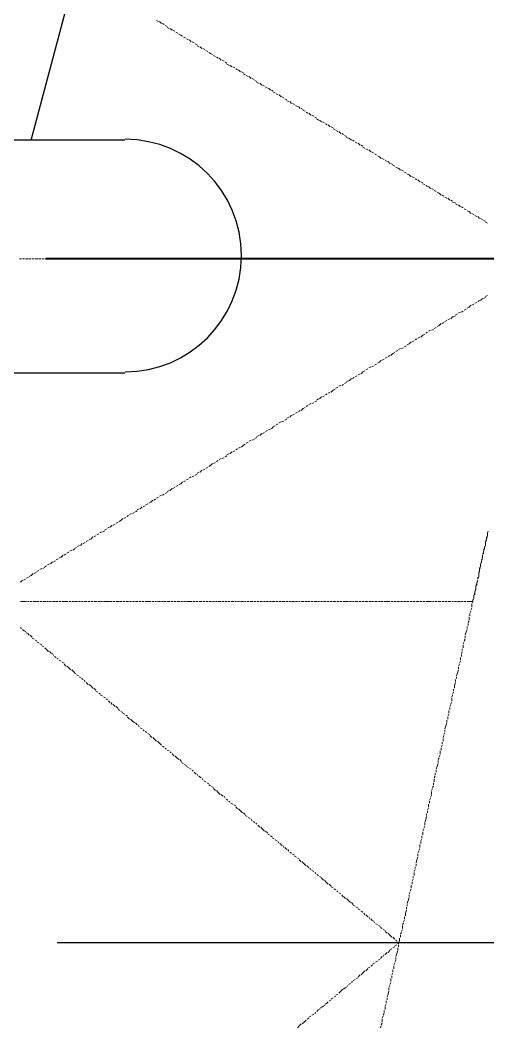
# Model space of a CAD drawing. Extents: x 8 to 21351, y 0 to 420.
# Drawn here: x 15633.27 to 15643.54, y 337.12 to 359.23 of the extents above; entities that cross this region are included whole.
import ezdxf

# ---------------------------------------------------------------- set-up
doc = ezdxf.new("R2010")
doc.units = 0

msp = doc.modelspace()

# ---------------------------------------------------------------- linework, layer by layer
at = {"color": 7, "lineweight": 25}
for p, q in [((15633.517, 356.595), (15634.406, 359.939)), ((15635.842, 356.603), (15635.581, 356.616)), ((15635.571, 356.595), (15630.088, 356.595)), ((15636.095, 356.564), (15635.842, 356.603)), ((15636.34, 356.501), (15636.095, 356.564)), ((15636.574, 356.416), (15636.34, 356.501)), ((15636.797, 356.308), (15636.574, 356.416)), ((15637.007, 356.18), (15636.797, 356.308)), ((15637.204, 356.034), (15637.007, 356.18)), ((15637.385, 355.869), (15637.204, 356.034)), ((15637.549, 355.688), (15637.385, 355.869)), ((15637.696, 355.491), (15637.549, 355.688)), ((15637.824, 355.281), (15637.696, 355.491)), ((15637.931, 355.058), (15637.824, 355.281)), ((15638.017, 354.824), (15637.931, 355.058)), ((15638.08, 354.579), (15638.017, 354.824)), ((15638.119, 354.326), (15638.08, 354.579)), ((15638.132, 354.065), (15638.119, 354.326)), ((15638.119, 353.805), (15638.132, 354.065)), ((15638.08, 353.551), (15638.119, 353.805)), ((15638.017, 353.307), (15638.08, 353.551)), ((15637.931, 353.073), (15638.017, 353.307)), ((15637.824, 352.85), (15637.931, 353.073)), ((15637.549, 352.443), (15637.696, 352.639)), ((15637.696, 352.639), (15637.824, 352.85)), ((15637.385, 352.262), (15637.549, 352.443)), ((15637.204, 352.097), (15637.385, 352.262)), ((15637.007, 351.95), (15637.204, 352.097)), ((15636.574, 351.715), (15636.797, 351.823)), ((15636.797, 351.823), (15637.007, 351.95)), ((15635.581, 351.515), (15635.842, 351.528)), ((15635.842, 351.528), (15636.095, 351.567)), ((15636.095, 351.567), (15636.34, 351.63)), ((15636.34, 351.63), (15636.574, 351.715)), ((15630.088, 351.494), (15635.571, 351.494)), ((15654.091, 338.984), (15634.089, 338.984))]:
    msp.add_line(p, q, dxfattribs=at)
at = {"color": 7, "lineweight": 5}
for p, q in [((15636.269, 359.219), (15636.311, 359.198)), ((15636.333, 359.198), (15636.375, 359.156)), ((15636.396, 359.156), (15636.438, 359.135)), ((15636.46, 359.114), (15636.502, 359.092)), ((15636.502, 359.071), (15636.544, 359.05)), ((15636.565, 359.05), (15636.608, 359.008)), ((15636.629, 359.008), (15636.671, 358.987)), ((15636.692, 358.966), (15636.735, 358.944)), ((15636.756, 358.923), (15636.798, 358.902)), ((15636.798, 358.902), (15636.841, 358.881)), ((15636.862, 358.86), (15636.904, 358.839)), ((15636.925, 358.817), (15636.968, 358.796)), ((15636.989, 358.796), (15637.031, 358.754)), ((15637.052, 358.754), (15637.095, 358.733)), ((15637.116, 358.711), (15637.158, 358.69)), ((15637.158, 358.669), (15637.2, 358.648)), ((15637.222, 358.648), (15637.264, 358.606)), ((15637.285, 358.606), (15637.327, 358.584)), ((15637.349, 358.563), (15637.391, 358.542)), ((15637.412, 358.521), (15637.454, 358.5)), ((15637.454, 358.5), (15637.497, 358.479)), ((15637.518, 358.457), (15637.56, 358.436)), ((15637.581, 358.415), (15637.624, 358.394)), ((15637.645, 358.394), (15637.687, 358.352)), ((15637.708, 358.352), (15637.751, 358.33)), ((15637.772, 358.309), (15637.814, 358.288)), ((15637.814, 358.267), (15637.857, 358.246)), ((15637.878, 358.246), (15637.92, 358.204)), ((15637.941, 358.204), (15637.984, 358.182)), ((15638.005, 358.161), (15638.047, 358.14)), ((15638.068, 358.14), (15638.111, 358.098)), ((15638.132, 358.098), (15638.174, 358.077)), ((15638.174, 358.055), (15638.216, 358.034)), ((15638.238, 358.013), (15638.28, 357.992)), ((15638.301, 357.992), (15638.343, 357.949)), ((15638.365, 357.949), (15638.407, 357.928)), ((15638.428, 357.907), (15638.47, 357.886)), ((15638.47, 357.865), (15638.513, 357.844)), ((15638.534, 357.844), (15638.576, 357.801)), ((15638.597, 357.801), (15638.64, 357.78)), ((15638.661, 357.759), (15638.703, 357.738)), ((15638.724, 357.738), (15638.767, 357.695)), ((15638.788, 357.695), (15638.83, 357.674)), ((15638.83, 357.653), (15638.873, 357.632)), ((15638.894, 357.611), (15638.936, 357.59)), ((15638.957, 357.59), (15639, 357.547)), ((15639.021, 357.547), (15639.063, 357.526)), ((15639.084, 357.505), (15639.127, 357.484)), ((15639.127, 357.463), (15639.169, 357.442)), ((15639.19, 357.442), (15639.232, 357.399)), ((15639.254, 357.399), (15639.296, 357.378)), ((15639.317, 357.357), (15639.359, 357.336)), ((15639.381, 357.336), (15639.423, 357.293)), ((15639.444, 357.293), (15639.486, 357.272)), ((15639.486, 357.251), (15639.529, 357.23)), ((15639.55, 357.209), (15639.592, 357.187)), ((15639.613, 357.187), (15639.656, 357.145)), ((15639.677, 357.145), (15639.719, 357.124)), ((15639.74, 357.103), (15639.783, 357.082)), ((15639.783, 357.06), (15639.825, 357.039)), ((15639.846, 357.039), (15639.889, 356.997)), ((15639.91, 356.997), (15639.952, 356.976)), ((15639.973, 356.955), (15640.016, 356.933)), ((15640.037, 356.933), (15640.079, 356.891)), ((15640.1, 356.891), (15640.143, 356.87)), ((15640.143, 356.849), (15640.185, 356.828)), ((15640.206, 356.807), (15640.248, 356.785)), ((15640.27, 356.785), (15640.312, 356.743)), ((15640.333, 356.743), (15640.375, 356.722)), ((15640.397, 356.701), (15640.439, 356.68)), ((15640.439, 356.658), (15640.502, 356.637)), ((15640.502, 356.637), (15640.545, 356.595)), ((15640.566, 356.595), (15640.608, 356.574)), ((15640.629, 356.553), (15640.672, 356.531)), ((15640.693, 356.531), (15640.735, 356.489)), ((15640.756, 356.489), (15640.799, 356.468)), ((15640.799, 356.447), (15640.841, 356.425)), ((15640.862, 356.404), (15640.905, 356.383)), ((15640.926, 356.383), (15640.968, 356.341)), ((15640.989, 356.341), (15641.032, 356.32)), ((15641.053, 356.298), (15641.095, 356.277)), ((15641.116, 356.256), (15641.159, 356.235)), ((15641.159, 356.235), (15641.201, 356.193)), ((15641.222, 356.193), (15641.264, 356.171)), ((15641.286, 356.15), (15641.328, 356.129)), ((15641.349, 356.129), (15641.391, 356.087)), ((15641.413, 356.087), (15641.455, 356.066)), ((15641.455, 356.045), (15641.497, 356.023)), ((15641.518, 356.002), (15641.561, 355.981)), ((15641.582, 355.981), (15641.624, 355.939)), ((15641.645, 355.939), (15641.688, 355.918)), ((15641.709, 355.896), (15641.751, 355.875)), ((15641.772, 355.854), (15641.815, 355.833)), ((15641.815, 355.833), (15641.857, 355.791)), ((15641.878, 355.791), (15641.921, 355.769)), ((15641.942, 355.748), (15641.984, 355.727)), ((15642.005, 355.727), (15642.048, 355.685)), ((15642.069, 355.685), (15642.111, 355.663)), ((15642.111, 355.642), (15642.153, 355.621)), ((15642.175, 355.6), (15642.217, 355.579)), ((15642.238, 355.579), (15642.28, 355.536)), ((15642.302, 355.536), (15642.344, 355.515)), ((15642.365, 355.494), (15642.407, 355.473)), ((15642.429, 355.452), (15642.471, 355.431)), ((15642.471, 355.431), (15642.513, 355.388)), ((15642.534, 355.388), (15642.577, 355.367)), ((15642.598, 355.346), (15642.64, 355.325)), ((15642.661, 355.325), (15642.704, 355.282)), ((15642.725, 355.282), (15642.767, 355.261)), ((15642.767, 355.24), (15642.831, 355.219)), ((15642.831, 355.198), (15642.873, 355.177)), ((15642.894, 355.177), (15642.937, 355.134)), ((15642.958, 355.134), (15643, 355.113)), ((15643.021, 355.092), (15643.064, 355.071)), ((15643.085, 355.05), (15643.127, 355.029)), ((15643.127, 355.029), (15643.169, 354.986)), ((15643.191, 354.986), (15643.233, 354.965)), ((15643.254, 354.944), (15643.296, 354.923)), ((15643.318, 354.923), (15643.36, 354.88)), ((15643.381, 354.88), (15643.423, 354.859)), ((15643.445, 354.838), (15643.487, 354.817)), ((15643.487, 354.796), (15643.529, 354.774)), ((15633.306, 353.991), (15633.263, 353.991)), ((15633.369, 353.991), (15633.327, 353.991)), ((15633.454, 353.991), (15633.39, 353.991)), ((15633.517, 353.991), (15633.475, 353.991)), ((15633.581, 353.991), (15633.539, 353.991)), ((15633.666, 353.991), (15633.602, 353.991)), ((15633.729, 353.991), (15633.687, 353.991)), ((15633.793, 353.991), (15633.75, 353.991)), ((15633.877, 353.991), (15633.814, 353.991)), ((15633.941, 353.991), (15633.898, 353.991)), ((15634.004, 353.991), (15633.962, 353.991)), ((15634.089, 353.991), (15634.025, 353.991)), ((15634.152, 353.991), (15634.11, 353.991)), ((15634.216, 353.991), (15634.174, 353.991)), ((15634.279, 353.991), (15634.237, 353.991)), ((15634.364, 353.991), (15634.301, 353.991)), ((15634.428, 353.991), (15634.385, 353.991)), ((15634.491, 353.991), (15634.449, 353.991)), ((15634.576, 353.991), (15634.512, 353.991)), ((15634.639, 353.991), (15634.597, 353.991)), ((15634.703, 353.991), (15634.66, 353.991)), ((15634.787, 353.991), (15634.724, 353.991)), ((15634.851, 353.991), (15634.809, 353.991)), ((15634.914, 353.991), (15634.872, 353.991)), ((15634.999, 353.991), (15634.936, 353.991)), ((15635.063, 353.991), (15635.02, 353.991)), ((15635.126, 353.991), (15635.084, 353.991)), ((15635.19, 353.991), (15635.147, 353.991)), ((15635.274, 353.991), (15635.211, 353.991)), ((15635.338, 353.991), (15635.295, 353.991)), ((15635.401, 353.991), (15635.359, 353.991)), ((15635.486, 353.991), (15635.422, 353.991)), ((15635.549, 353.991), (15635.507, 353.991)), ((15635.613, 353.991), (15635.571, 353.991)), ((15635.698, 353.991), (15635.634, 353.991)), ((15635.761, 353.991), (15635.719, 353.991)), ((15635.825, 353.991), (15635.782, 353.991)), ((15635.909, 353.991), (15635.846, 353.991)), ((15635.973, 353.991), (15635.909, 353.991)), ((15636.036, 353.991), (15635.994, 353.991)), ((15636.1, 353.991), (15636.057, 353.991)), ((15636.184, 353.991), (15636.121, 353.991)), ((15636.248, 353.991), (15636.206, 353.991)), ((15636.311, 353.991), (15636.269, 353.991)), ((15636.396, 353.991), (15636.333, 353.991)), ((15636.46, 353.991), (15636.417, 353.991)), ((15636.523, 353.991), (15636.481, 353.991)), ((15636.608, 353.991), (15636.544, 353.991)), ((15636.671, 353.991), (15636.629, 353.991)), ((15636.735, 353.991), (15636.692, 353.991)), ((15636.819, 353.991), (15636.756, 353.991)), ((15636.883, 353.991), (15636.819, 353.991)), ((15636.946, 353.991), (15636.904, 353.991)), ((15637.01, 353.991), (15636.968, 353.991)), ((15637.095, 353.991), (15637.031, 353.991)), ((15637.158, 353.991), (15637.116, 353.991)), ((15637.222, 353.991), (15637.179, 353.991)), ((15637.306, 353.991), (15637.243, 353.991)), ((15637.37, 353.991), (15637.327, 353.991)), ((15637.433, 353.991), (15637.391, 353.991)), ((15637.518, 353.991), (15637.454, 353.991)), ((15637.581, 353.991), (15637.539, 353.991)), ((15637.645, 353.991), (15637.603, 353.991)), ((15637.73, 353.991), (15637.666, 353.991)), ((15637.793, 353.991), (15637.73, 353.991)), ((15637.857, 353.991), (15637.814, 353.991)), ((15637.92, 353.991), (15637.878, 353.991)), ((15638.005, 353.991), (15637.941, 353.991)), ((15638.068, 353.991), (15638.026, 353.991)), ((15638.132, 353.991), (15638.089, 353.991)), ((15638.216, 353.991), (15638.153, 353.991)), ((15638.28, 353.991), (15638.238, 353.991)), ((15638.343, 353.991), (15638.301, 353.991)), ((15638.428, 353.991), (15638.365, 353.991)), ((15638.492, 353.991), (15638.449, 353.991)), ((15638.555, 353.991), (15638.513, 353.991)), ((15638.64, 353.991), (15638.576, 353.991)), ((15638.703, 353.991), (15638.64, 353.991)), ((15638.767, 353.991), (15638.724, 353.991)), ((15638.83, 353.991), (15638.788, 353.991)), ((15638.915, 353.991), (15638.851, 353.991)), ((15638.978, 353.991), (15638.936, 353.991)), ((15639.042, 353.991), (15639, 353.991)), ((15639.127, 353.991), (15639.063, 353.991)), ((15639.19, 353.991), (15639.148, 353.991)), ((15639.254, 353.991), (15639.211, 353.991)), ((15639.338, 353.991), (15639.275, 353.991)), ((15639.402, 353.991), (15639.359, 353.991)), ((15639.465, 353.991), (15639.423, 353.991)), ((15639.55, 353.991), (15639.486, 353.991)), ((15639.613, 353.991), (15639.55, 353.991)), ((15639.677, 353.991), (15639.635, 353.991)), ((15639.74, 353.991), (15639.698, 353.991)), ((15639.825, 353.991), (15639.762, 353.991)), ((15639.889, 353.991), (15639.846, 353.991)), ((15639.952, 353.991), (15639.91, 353.991)), ((15640.037, 353.991), (15639.973, 353.991)), ((15640.1, 353.991), (15640.058, 353.991)), ((15640.164, 353.991), (15640.121, 353.991)), ((15640.248, 353.991), (15640.185, 353.991)), ((15640.312, 353.991), (15640.27, 353.991)), ((15640.375, 353.991), (15640.333, 353.991)), ((15640.46, 353.991), (15640.397, 353.991)), ((15640.524, 353.991), (15640.46, 353.991)), ((15640.587, 353.991), (15640.545, 353.991)), ((15640.651, 353.991), (15640.608, 353.991)), ((15640.735, 353.991), (15640.672, 353.991)), ((15640.799, 353.991), (15640.756, 353.991)), ((15640.862, 353.991), (15640.82, 353.991)), ((15640.947, 353.991), (15640.883, 353.991)), ((15641.01, 353.991), (15640.968, 353.991)), ((15641.074, 353.991), (15641.032, 353.991)), ((15641.159, 353.991), (15641.095, 353.991)), ((15641.222, 353.991), (15641.18, 353.991)), ((15641.286, 353.991), (15641.243, 353.991)), ((15641.349, 353.991), (15641.307, 353.991)), ((15641.434, 353.991), (15641.37, 353.991)), ((15641.497, 353.991), (15641.455, 353.991)), ((15641.561, 353.991), (15641.518, 353.991)), ((15641.645, 353.991), (15641.582, 353.991)), ((15641.709, 353.991), (15641.667, 353.991)), ((15641.772, 353.991), (15641.73, 353.991)), ((15641.857, 353.991), (15641.794, 353.991)), ((15641.921, 353.991), (15641.878, 353.991)), ((15641.984, 353.991), (15641.942, 353.991)), ((15642.069, 353.991), (15642.005, 353.991)), ((15642.132, 353.991), (15642.09, 353.991)), ((15642.196, 353.991), (15642.153, 353.991)), ((15642.259, 353.991), (15642.217, 353.991)), ((15642.344, 353.991), (15642.28, 353.991)), ((15642.407, 353.991), (15642.365, 353.991)), ((15642.471, 353.991), (15642.429, 353.991)), ((15642.556, 353.991), (15642.492, 353.991)), ((15642.619, 353.991), (15642.577, 353.991)), ((15642.683, 353.991), (15642.64, 353.991)), ((15642.767, 353.991), (15642.704, 353.991)), ((15642.831, 353.991), (15642.788, 353.991)), ((15642.894, 353.991), (15642.852, 353.991)), ((15642.979, 353.991), (15642.915, 353.991)), ((15643.042, 353.991), (15643, 353.991)), ((15643.106, 353.991), (15643.064, 353.991)), ((15643.169, 353.991), (15643.127, 353.991)), ((15643.254, 353.991), (15643.191, 353.991)), ((15643.318, 353.991), (15643.275, 353.991)), ((15643.381, 353.991), (15643.339, 353.991)), ((15643.466, 353.991), (15643.402, 353.991)), ((15643.529, 353.991), (15643.487, 353.991)), ((15643.318, 353.06), (15643.36, 353.081)), ((15643.381, 353.081), (15643.423, 353.123)), ((15643.445, 353.123), (15643.487, 353.145)), ((15643.487, 353.166), (15643.529, 353.187)), ((15643.021, 352.87), (15643.064, 352.891)), ((15643.085, 352.912), (15643.127, 352.933)), ((15643.127, 352.933), (15643.169, 352.975)), ((15643.191, 352.975), (15643.233, 352.997)), ((15643.254, 353.018), (15643.296, 353.039)), ((15642.598, 352.615), (15642.64, 352.637)), ((15642.661, 352.658), (15642.704, 352.679)), ((15642.725, 352.679), (15642.767, 352.721)), ((15642.767, 352.721), (15642.831, 352.742)), ((15642.831, 352.764), (15642.873, 352.785)), ((15642.894, 352.806), (15642.937, 352.827)), ((15642.958, 352.827), (15643, 352.848)), ((15642.238, 352.404), (15642.28, 352.425)), ((15642.302, 352.425), (15642.344, 352.446)), ((15642.365, 352.467), (15642.407, 352.488)), ((15642.429, 352.51), (15642.471, 352.531)), ((15642.471, 352.531), (15642.513, 352.573)), ((15642.534, 352.573), (15642.577, 352.594)), ((15641.878, 352.171), (15641.921, 352.192)), ((15641.942, 352.213), (15641.984, 352.235)), ((15642.005, 352.256), (15642.048, 352.277)), ((15642.069, 352.277), (15642.111, 352.319)), ((15642.111, 352.319), (15642.153, 352.34)), ((15642.175, 352.361), (15642.217, 352.383)), ((15641.518, 351.959), (15641.561, 351.98)), ((15641.582, 352.002), (15641.624, 352.023)), ((15641.645, 352.023), (15641.688, 352.044)), ((15641.709, 352.065), (15641.751, 352.086)), ((15641.772, 352.108), (15641.815, 352.129)), ((15641.815, 352.129), (15641.857, 352.171)), ((15641.159, 351.726), (15641.201, 351.769)), ((15641.222, 351.769), (15641.264, 351.79)), ((15641.286, 351.811), (15641.328, 351.832)), ((15641.349, 351.853), (15641.391, 351.875)), ((15641.413, 351.875), (15641.455, 351.917)), ((15641.455, 351.917), (15641.497, 351.938)), ((15640.799, 351.515), (15640.841, 351.536)), ((15640.862, 351.557), (15640.905, 351.578)), ((15640.926, 351.599), (15640.968, 351.621)), ((15640.989, 351.621), (15641.032, 351.642)), ((15641.053, 351.663), (15641.095, 351.684)), ((15641.116, 351.705), (15641.159, 351.726)), ((15640.439, 351.303), (15640.502, 351.324)), ((15640.502, 351.324), (15640.545, 351.367)), ((15640.566, 351.367), (15640.608, 351.388)), ((15640.629, 351.409), (15640.672, 351.43)), ((15640.693, 351.451), (15640.735, 351.473)), ((15640.756, 351.473), (15640.799, 351.515)), ((15640.1, 351.07), (15640.143, 351.113)), ((15640.143, 351.113), (15640.185, 351.134)), ((15640.206, 351.155), (15640.248, 351.176)), ((15640.27, 351.197), (15640.312, 351.218)), ((15640.333, 351.218), (15640.375, 351.24)), ((15640.397, 351.261), (15640.439, 351.282)), ((15639.74, 350.859), (15639.783, 350.88)), ((15639.783, 350.901), (15639.825, 350.922)), ((15639.846, 350.922), (15639.889, 350.964)), ((15639.91, 350.964), (15639.952, 350.986)), ((15639.973, 351.007), (15640.016, 351.028)), ((15640.037, 351.049), (15640.079, 351.07)), ((15639.381, 350.647), (15639.423, 350.668)), ((15639.444, 350.668), (15639.486, 350.711)), ((15639.486, 350.711), (15639.529, 350.732)), ((15639.55, 350.753), (15639.592, 350.774)), ((15639.613, 350.795), (15639.656, 350.816)), ((15639.677, 350.816), (15639.719, 350.837)), ((15639.021, 350.414), (15639.063, 350.435)), ((15639.084, 350.456), (15639.127, 350.478)), ((15639.127, 350.499), (15639.169, 350.52)), ((15639.19, 350.52), (15639.232, 350.562)), ((15639.254, 350.562), (15639.296, 350.584)), ((15639.317, 350.605), (15639.359, 350.626)), ((15638.661, 350.202), (15638.703, 350.224)), ((15638.724, 350.245), (15638.767, 350.266)), ((15638.788, 350.266), (15638.83, 350.308)), ((15638.83, 350.308), (15638.873, 350.329)), ((15638.894, 350.351), (15638.936, 350.372)), ((15638.957, 350.393), (15639, 350.414)), ((15638.301, 349.991), (15638.343, 350.012)), ((15638.365, 350.012), (15638.407, 350.033)), ((15638.428, 350.054), (15638.47, 350.075)), ((15638.47, 350.097), (15638.513, 350.118)), ((15638.534, 350.118), (15638.576, 350.16)), ((15638.597, 350.16), (15638.64, 350.181)), ((15637.878, 349.716), (15637.92, 349.758)), ((15637.941, 349.758), (15637.984, 349.779)), ((15638.005, 349.8), (15638.047, 349.822)), ((15638.068, 349.843), (15638.111, 349.864)), ((15638.132, 349.864), (15638.174, 349.906)), ((15638.174, 349.906), (15638.216, 349.927)), ((15638.238, 349.949), (15638.28, 349.97)), ((15637.581, 349.546), (15637.624, 349.567)), ((15637.645, 349.589), (15637.687, 349.61)), ((15637.708, 349.61), (15637.751, 349.631)), ((15637.772, 349.652), (15637.814, 349.673)), ((15637.814, 349.694), (15637.857, 349.716)), ((15637.222, 349.313), (15637.264, 349.356)), ((15637.285, 349.356), (15637.327, 349.377)), ((15637.349, 349.398), (15637.391, 349.419)), ((15637.412, 349.44), (15637.454, 349.462)), ((15637.454, 349.462), (15637.497, 349.504)), ((15637.518, 349.504), (15637.56, 349.525)), ((15636.798, 349.06), (15636.841, 349.102)), ((15636.862, 349.102), (15636.904, 349.123)), ((15636.925, 349.144), (15636.968, 349.165)), ((15636.989, 349.187), (15637.031, 349.208)), ((15637.052, 349.208), (15637.095, 349.229)), ((15637.116, 349.25), (15637.158, 349.271)), ((15637.158, 349.292), (15637.2, 349.313)), ((15636.502, 348.89), (15636.544, 348.911)), ((15636.565, 348.911), (15636.608, 348.954)), ((15636.629, 348.954), (15636.671, 348.975)), ((15636.692, 348.996), (15636.735, 349.017)), ((15636.756, 349.038), (15636.798, 349.06)), ((15636.1, 348.636), (15636.142, 348.657)), ((15636.142, 348.657), (15636.184, 348.7)), ((15636.206, 348.7), (15636.248, 348.721)), ((15636.269, 348.742), (15636.311, 348.763)), ((15636.333, 348.784), (15636.375, 348.805)), ((15636.396, 348.805), (15636.438, 348.827)), ((15636.46, 348.848), (15636.502, 348.869)), ((15635.803, 348.446), (15635.846, 348.467)), ((15635.846, 348.488), (15635.888, 348.509)), ((15635.909, 348.509), (15635.952, 348.551)), ((15635.973, 348.551), (15636.015, 348.573)), ((15636.036, 348.594), (15636.079, 348.615)), ((15635.38, 348.192), (15635.422, 348.213)), ((15635.444, 348.234), (15635.486, 348.255)), ((15635.486, 348.255), (15635.528, 348.298)), ((15635.549, 348.298), (15635.592, 348.319)), ((15635.613, 348.34), (15635.655, 348.361)), ((15635.676, 348.382), (15635.719, 348.403)), ((15635.74, 348.403), (15635.782, 348.425)), ((15635.02, 347.98), (15635.063, 348.001)), ((15635.084, 348.001), (15635.126, 348.022)), ((15635.126, 348.043), (15635.168, 348.065)), ((15635.19, 348.086), (15635.232, 348.107)), ((15635.253, 348.107), (15635.295, 348.149)), ((15635.317, 348.149), (15635.359, 348.17)), ((15643.529, 347.98), (15643.55, 348.022)), ((15634.66, 347.747), (15634.703, 347.768)), ((15634.724, 347.789), (15634.766, 347.811)), ((15634.787, 347.832), (15634.83, 347.853)), ((15634.83, 347.853), (15634.872, 347.895)), ((15634.893, 347.895), (15634.936, 347.916)), ((15634.957, 347.938), (15634.999, 347.959)), ((15643.508, 347.853), (15643.487, 347.789)), ((15643.487, 347.768), (15643.508, 347.832)), ((15643.487, 347.705), (15643.487, 347.768)), ((15643.487, 347.768), (15643.487, 347.726)), ((15643.529, 347.916), (15643.508, 347.853)), ((15643.508, 347.853), (15643.508, 347.895)), ((15643.529, 347.98), (15643.529, 347.938)), ((15643.529, 347.916), (15643.529, 347.959)), ((15634.301, 347.536), (15634.343, 347.557)), ((15634.364, 347.578), (15634.406, 347.599)), ((15634.428, 347.599), (15634.47, 347.62)), ((15634.47, 347.641), (15634.512, 347.663)), ((15634.533, 347.684), (15634.576, 347.705)), ((15634.597, 347.705), (15634.639, 347.747)), ((15643.423, 347.514), (15643.445, 347.557)), ((15643.466, 347.641), (15643.445, 347.599)), ((15643.445, 347.578), (15643.466, 347.62)), ((15643.445, 347.578), (15643.445, 347.514)), ((15643.487, 347.705), (15643.466, 347.663)), ((15643.466, 347.641), (15643.466, 347.684)), ((15633.941, 347.303), (15633.983, 347.345)), ((15634.004, 347.345), (15634.047, 347.366)), ((15634.068, 347.387), (15634.11, 347.408)), ((15634.131, 347.43), (15634.174, 347.451)), ((15634.174, 347.451), (15634.216, 347.493)), ((15634.237, 347.493), (15634.279, 347.514)), ((15643.381, 347.303), (15643.402, 347.345)), ((15643.423, 347.43), (15643.402, 347.387)), ((15643.402, 347.366), (15643.423, 347.408)), ((15643.402, 347.366), (15643.402, 347.324)), ((15643.423, 347.43), (15643.423, 347.493)), ((15643.423, 347.493), (15643.423, 347.451)), ((15633.581, 347.091), (15633.623, 347.112)), ((15633.644, 347.133), (15633.687, 347.154)), ((15633.708, 347.176), (15633.75, 347.197)), ((15633.771, 347.197), (15633.814, 347.218)), ((15633.814, 347.239), (15633.856, 347.26)), ((15633.877, 347.281), (15633.92, 347.303)), ((15643.36, 347.154), (15643.339, 347.112)), ((15643.339, 347.091), (15643.36, 347.133)), ((15643.36, 347.154), (15643.36, 347.218)), ((15643.381, 347.218), (15643.36, 347.176)), ((15643.381, 347.303), (15643.381, 347.239)), ((15643.381, 347.239), (15643.381, 347.281)), ((15633.285, 346.901), (15633.327, 346.943)), ((15633.348, 346.943), (15633.39, 346.964)), ((15633.412, 346.985), (15633.454, 347.006)), ((15633.475, 347.027), (15633.517, 347.049)), ((15633.517, 347.049), (15633.56, 347.091)), ((15643.296, 346.879), (15643.318, 346.943)), ((15643.318, 346.943), (15643.296, 346.901)), ((15643.339, 347.027), (15643.318, 346.964)), ((15643.318, 346.964), (15643.318, 347.006)), ((15643.339, 347.091), (15643.339, 347.049)), ((15643.339, 347.027), (15643.339, 347.07)), ((15643.233, 346.604), (15643.254, 346.668)), ((15643.275, 346.752), (15643.254, 346.689)), ((15643.254, 346.689), (15643.275, 346.731)), ((15643.254, 346.689), (15643.254, 346.625)), ((15643.275, 346.816), (15643.296, 346.858)), ((15643.275, 346.816), (15643.275, 346.774)), ((15643.275, 346.752), (15643.275, 346.795)), ((15643.296, 346.879), (15643.296, 346.837)), ((15633.285, 346.477), (15633.348, 346.477)), ((15633.348, 346.477), (15633.412, 346.477)), ((15633.433, 346.477), (15633.475, 346.477)), ((15633.496, 346.477), (15633.539, 346.477)), ((15633.56, 346.477), (15633.623, 346.477)), ((15633.644, 346.477), (15633.687, 346.477)), ((15633.708, 346.477), (15633.75, 346.477)), ((15633.771, 346.477), (15633.835, 346.477)), ((15633.856, 346.477), (15633.898, 346.477)), ((15633.92, 346.477), (15633.962, 346.477)), ((15633.983, 346.477), (15634.047, 346.477)), ((15634.068, 346.477), (15634.11, 346.477)), ((15634.131, 346.477), (15634.174, 346.477)), ((15634.195, 346.477), (15634.258, 346.477)), ((15634.258, 346.477), (15634.322, 346.477)), ((15634.343, 346.477), (15634.385, 346.477)), ((15634.406, 346.477), (15634.449, 346.477)), ((15634.47, 346.477), (15634.533, 346.477)), ((15634.555, 346.477), (15634.597, 346.477)), ((15634.618, 346.477), (15634.66, 346.477)), ((15634.682, 346.477), (15634.745, 346.477)), ((15634.766, 346.477), (15634.809, 346.477)), ((15634.83, 346.477), (15634.872, 346.477)), ((15634.893, 346.477), (15634.957, 346.477)), ((15634.978, 346.477), (15635.02, 346.477)), ((15635.041, 346.477), (15635.084, 346.477)), ((15635.105, 346.477), (15635.168, 346.477)), ((15635.168, 346.477), (15635.232, 346.477)), ((15635.253, 346.477), (15635.295, 346.477)), ((15635.317, 346.477), (15635.359, 346.477)), ((15635.38, 346.477), (15635.444, 346.477)), ((15635.465, 346.477), (15635.507, 346.477)), ((15635.528, 346.477), (15635.571, 346.477)), ((15635.592, 346.477), (15635.655, 346.477)), ((15635.676, 346.477), (15635.719, 346.477)), ((15635.74, 346.477), (15635.782, 346.477)), ((15635.803, 346.477), (15635.867, 346.477)), ((15635.888, 346.477), (15635.93, 346.477)), ((15635.952, 346.477), (15635.994, 346.477)), ((15636.015, 346.477), (15636.079, 346.477)), ((15636.079, 346.477), (15636.142, 346.477)), ((15636.163, 346.477), (15636.206, 346.477)), ((15636.227, 346.477), (15636.269, 346.477)), ((15636.29, 346.477), (15636.354, 346.477)), ((15636.375, 346.477), (15636.417, 346.477)), ((15636.438, 346.477), (15636.481, 346.477)), ((15636.502, 346.477), (15636.565, 346.477)), ((15636.587, 346.477), (15636.629, 346.477)), ((15636.65, 346.477), (15636.692, 346.477)), ((15636.714, 346.477), (15636.777, 346.477)), ((15636.798, 346.477), (15636.841, 346.477)), ((15636.862, 346.477), (15636.904, 346.477)), ((15636.925, 346.477), (15636.989, 346.477)), ((15636.989, 346.477), (15637.052, 346.477)), ((15637.073, 346.477), (15637.116, 346.477)), ((15637.137, 346.477), (15637.179, 346.477)), ((15637.2, 346.477), (15637.264, 346.477)), ((15637.285, 346.477), (15637.327, 346.477)), ((15637.349, 346.477), (15637.391, 346.477)), ((15637.412, 346.477), (15637.476, 346.477)), ((15637.497, 346.477), (15637.539, 346.477)), ((15637.56, 346.477), (15637.603, 346.477)), ((15637.624, 346.477), (15637.687, 346.477)), ((15637.708, 346.477), (15637.751, 346.477)), ((15637.772, 346.477), (15637.814, 346.477)), ((15637.835, 346.477), (15637.878, 346.477)), ((15637.899, 346.477), (15637.962, 346.477)), ((15637.984, 346.477), (15638.026, 346.477)), ((15638.047, 346.477), (15638.089, 346.477)), ((15638.111, 346.477), (15638.174, 346.477)), ((15638.195, 346.477), (15638.238, 346.477)), ((15638.259, 346.477), (15638.301, 346.477)), ((15638.322, 346.477), (15638.386, 346.477)), ((15638.407, 346.477), (15638.449, 346.477)), ((15638.47, 346.477), (15638.513, 346.477)), ((15638.534, 346.477), (15638.597, 346.477)), ((15638.619, 346.477), (15638.661, 346.477)), ((15638.682, 346.477), (15638.724, 346.477)), ((15638.746, 346.477), (15638.788, 346.477)), ((15638.809, 346.477), (15638.873, 346.477)), ((15638.894, 346.477), (15638.936, 346.477)), ((15638.957, 346.477), (15639, 346.477)), ((15639.021, 346.477), (15639.084, 346.477)), ((15639.105, 346.477), (15639.148, 346.477)), ((15639.169, 346.477), (15639.211, 346.477)), ((15639.232, 346.477), (15639.296, 346.477)), ((15639.317, 346.477), (15639.359, 346.477)), ((15639.381, 346.477), (15639.423, 346.477)), ((15639.444, 346.477), (15639.508, 346.477)), ((15639.529, 346.477), (15639.571, 346.477)), ((15639.592, 346.477), (15639.635, 346.477)), ((15639.656, 346.477), (15639.698, 346.477)), ((15639.719, 346.477), (15639.783, 346.477)), ((15639.804, 346.477), (15639.846, 346.477)), ((15639.867, 346.477), (15639.91, 346.477)), ((15639.931, 346.477), (15639.994, 346.477)), ((15640.016, 346.477), (15640.058, 346.477)), ((15640.079, 346.477), (15640.121, 346.477)), ((15640.143, 346.477), (15640.206, 346.477)), ((15640.227, 346.477), (15640.27, 346.477)), ((15640.291, 346.477), (15640.333, 346.477)), ((15640.354, 346.477), (15640.418, 346.477)), ((15640.418, 346.477), (15640.481, 346.477)), ((15640.502, 346.477), (15640.545, 346.477)), ((15640.566, 346.477), (15640.608, 346.477)), ((15640.629, 346.477), (15640.693, 346.477)), ((15640.714, 346.477), (15640.756, 346.477)), ((15640.778, 346.477), (15640.82, 346.477)), ((15640.841, 346.477), (15640.905, 346.477)), ((15640.926, 346.477), (15640.968, 346.477)), ((15640.989, 346.477), (15641.032, 346.477)), ((15641.053, 346.477), (15641.116, 346.477)), ((15641.137, 346.477), (15641.18, 346.477)), ((15641.201, 346.477), (15641.243, 346.477)), ((15641.264, 346.477), (15641.328, 346.477)), ((15641.328, 346.477), (15641.391, 346.477)), ((15641.413, 346.477), (15641.455, 346.477)), ((15641.476, 346.477), (15641.518, 346.477)), ((15641.54, 346.477), (15641.603, 346.477)), ((15641.624, 346.477), (15641.667, 346.477)), ((15641.688, 346.477), (15641.73, 346.477)), ((15641.751, 346.477), (15641.815, 346.477)), ((15641.836, 346.477), (15641.878, 346.477)), ((15641.899, 346.477), (15641.942, 346.477)), ((15641.963, 346.477), (15642.026, 346.477)), ((15642.048, 346.477), (15642.09, 346.477)), ((15642.111, 346.477), (15642.153, 346.477)), ((15642.175, 346.477), (15642.238, 346.477)), ((15642.238, 346.477), (15642.302, 346.477)), ((15642.323, 346.477), (15642.365, 346.477)), ((15642.386, 346.477), (15642.429, 346.477)), ((15642.45, 346.477), (15642.513, 346.477)), ((15642.534, 346.477), (15642.577, 346.477)), ((15642.598, 346.477), (15642.64, 346.477)), ((15642.661, 346.477), (15642.725, 346.477)), ((15642.746, 346.477), (15642.788, 346.477)), ((15642.81, 346.477), (15642.852, 346.477)), ((15642.873, 346.477), (15642.937, 346.477)), ((15642.958, 346.477), (15643, 346.477)), ((15643.021, 346.477), (15643.064, 346.477)), ((15643.085, 346.477), (15643.148, 346.477)), ((15643.148, 346.477), (15643.212, 346.477)), ((15643.212, 346.477), (15643.191, 346.435)), ((15643.233, 346.541), (15643.212, 346.498)), ((15643.212, 346.477), (15643.212, 346.519)), ((15643.233, 346.541), (15643.233, 346.604)), ((15643.233, 346.604), (15643.233, 346.562)), ((15643.169, 346.265), (15643.148, 346.223)), ((15643.191, 346.329), (15643.169, 346.287)), ((15643.191, 346.414), (15643.191, 346.35)), ((15643.127, 346.054), (15643.106, 346.012)), ((15643.127, 346.139), (15643.127, 346.075)), ((15643.148, 346.202), (15643.148, 346.16)), ((15633.306, 345.884), (15633.285, 345.906)), ((15633.369, 345.821), (15633.327, 345.863)), ((15633.412, 345.779), (15633.39, 345.821)), ((15633.475, 345.736), (15633.433, 345.779)), ((15643.064, 345.8), (15643.042, 345.736)), ((15643.085, 345.863), (15643.064, 345.8)), ((15643.085, 345.927), (15643.085, 345.884)), ((15643.106, 345.99), (15643.106, 345.948)), ((15633.539, 345.694), (15633.496, 345.736)), ((15633.581, 345.652), (15633.539, 345.673)), ((15633.644, 345.609), (15633.602, 345.63)), ((15633.687, 345.567), (15633.644, 345.588)), ((15643.021, 345.588), (15643, 345.546)), ((15643.042, 345.652), (15643.021, 345.609)), ((15643.042, 345.715), (15643.042, 345.673)), ((15633.75, 345.525), (15633.708, 345.546)), ((15633.793, 345.482), (15633.75, 345.503)), ((15633.856, 345.419), (15633.814, 345.461)), ((15633.898, 345.377), (15633.856, 345.419)), ((15633.962, 345.334), (15633.92, 345.377)), ((15642.979, 345.377), (15642.958, 345.334)), ((15642.979, 345.44), (15642.979, 345.398)), ((15643, 345.525), (15643, 345.461)), ((15634.004, 345.292), (15633.983, 345.334)), ((15634.068, 345.25), (15634.025, 345.271)), ((15634.11, 345.207), (15634.089, 345.228)), ((15634.174, 345.165), (15634.131, 345.186)), ((15634.237, 345.122), (15634.195, 345.144)), ((15642.937, 345.165), (15642.915, 345.122)), ((15642.937, 345.25), (15642.937, 345.186)), ((15642.958, 345.313), (15642.958, 345.271)), ((15634.279, 345.059), (15634.237, 345.101)), ((15634.343, 345.017), (15634.301, 345.059)), ((15634.385, 344.974), (15634.343, 345.017)), ((15634.449, 344.932), (15634.406, 344.974)), ((15634.491, 344.89), (15634.449, 344.932)), ((15642.873, 344.911), (15642.852, 344.847)), ((15642.894, 344.974), (15642.873, 344.911)), ((15642.915, 345.101), (15642.894, 345.059)), ((15642.894, 345.038), (15642.894, 344.995)), ((15634.555, 344.847), (15634.512, 344.868)), ((15634.597, 344.805), (15634.576, 344.826)), ((15634.66, 344.763), (15634.618, 344.784)), ((15634.703, 344.72), (15634.682, 344.741)), ((15634.766, 344.657), (15634.724, 344.699)), ((15642.831, 344.699), (15642.81, 344.636)), ((15642.831, 344.763), (15642.831, 344.72)), ((15642.852, 344.826), (15642.852, 344.784)), ((15634.83, 344.615), (15634.787, 344.657)), ((15634.872, 344.572), (15634.83, 344.615)), ((15634.936, 344.53), (15634.893, 344.572)), ((15634.978, 344.488), (15634.936, 344.509)), ((15635.041, 344.445), (15634.999, 344.466)), ((15642.788, 344.488), (15642.767, 344.445)), ((15642.788, 344.551), (15642.788, 344.509)), ((15642.81, 344.636), (15642.81, 344.572)), ((15635.084, 344.403), (15635.041, 344.424)), ((15635.147, 344.36), (15635.105, 344.382)), ((15635.19, 344.318), (15635.168, 344.339)), ((15635.253, 344.255), (15635.211, 344.297)), ((15635.295, 344.212), (15635.274, 344.255)), ((15642.746, 344.276), (15642.725, 344.233)), ((15642.767, 344.424), (15642.746, 344.382)), ((15642.746, 344.36), (15642.746, 344.297)), ((15635.359, 344.17), (15635.317, 344.212)), ((15635.422, 344.128), (15635.38, 344.17)), ((15635.465, 344.085), (15635.422, 344.106)), ((15635.528, 344.043), (15635.486, 344.064)), ((15635.571, 344.001), (15635.528, 344.022)), ((15642.683, 344.085), (15642.683, 344.022)), ((15642.725, 344.212), (15642.704, 344.17)), ((15642.704, 344.149), (15642.704, 344.106)), ((15635.634, 343.958), (15635.592, 343.979)), ((15635.676, 343.895), (15635.634, 343.937)), ((15635.74, 343.853), (15635.698, 343.895)), ((15635.782, 343.81), (15635.74, 343.853)), ((15635.846, 343.768), (15635.803, 343.81)), ((15642.64, 343.81), (15642.619, 343.747)), ((15642.64, 343.874), (15642.64, 343.831)), ((15642.683, 344.001), (15642.661, 343.958)), ((15642.661, 343.937), (15642.661, 343.895)), ((15635.888, 343.726), (15635.867, 343.768)), ((15635.952, 343.683), (15635.909, 343.704)), ((15635.994, 343.641), (15635.973, 343.662)), ((15636.057, 343.599), (15636.015, 343.62)), ((15636.121, 343.556), (15636.079, 343.577)), ((15642.598, 343.599), (15642.577, 343.556)), ((15642.619, 343.747), (15642.598, 343.683)), ((15642.598, 343.662), (15642.598, 343.62)), ((15636.163, 343.493), (15636.121, 343.535)), ((15636.227, 343.45), (15636.184, 343.493)), ((15636.269, 343.408), (15636.227, 343.45)), ((15636.333, 343.366), (15636.29, 343.408)), ((15636.375, 343.323), (15636.333, 343.366)), ((15642.534, 343.387), (15642.534, 343.344)), ((15642.577, 343.535), (15642.556, 343.493)), ((15642.556, 343.471), (15642.556, 343.408)), ((15636.438, 343.281), (15636.396, 343.302)), ((15636.481, 343.239), (15636.46, 343.26)), ((15636.544, 343.196), (15636.502, 343.217)), ((15636.587, 343.154), (15636.565, 343.175)), ((15636.65, 343.091), (15636.608, 343.133)), ((15642.492, 343.196), (15642.492, 343.133)), ((15642.534, 343.323), (15642.513, 343.281)), ((15642.513, 343.26), (15642.513, 343.217)), ((15636.714, 343.048), (15636.671, 343.091)), ((15636.756, 343.006), (15636.714, 343.048)), ((15636.819, 342.964), (15636.777, 343.006)), ((15636.862, 342.921), (15636.819, 342.942)), ((15642.45, 342.921), (15642.429, 342.858)), ((15642.471, 343.048), (15642.45, 343.006)), ((15642.45, 342.985), (15642.45, 342.942)), ((15642.492, 343.112), (15642.471, 343.069)), ((15636.925, 342.879), (15636.883, 342.9)), ((15636.968, 342.836), (15636.925, 342.858)), ((15637.031, 342.794), (15636.989, 342.815)), ((15637.073, 342.752), (15637.052, 342.773)), ((15637.137, 342.688), (15637.095, 342.731)), ((15637.179, 342.646), (15637.158, 342.688)), ((15642.386, 342.709), (15642.386, 342.667)), ((15642.429, 342.858), (15642.407, 342.794)), ((15642.407, 342.773), (15642.407, 342.731)), ((15637.243, 342.604), (15637.2, 342.646)), ((15637.285, 342.561), (15637.264, 342.604)), ((15637.349, 342.519), (15637.306, 342.54)), ((15637.412, 342.477), (15637.37, 342.498)), ((15642.344, 342.498), (15642.344, 342.455)), ((15642.386, 342.646), (15642.365, 342.604)), ((15642.365, 342.582), (15642.365, 342.519)), ((15637.454, 342.434), (15637.412, 342.455)), ((15637.518, 342.392), (15637.476, 342.413)), ((15637.56, 342.329), (15637.518, 342.371)), ((15637.624, 342.286), (15637.581, 342.329)), ((15637.666, 342.244), (15637.624, 342.286)), ((15637.73, 342.202), (15637.687, 342.244)), ((15642.323, 342.371), (15642.302, 342.329)), ((15642.302, 342.307), (15642.302, 342.244)), ((15642.344, 342.434), (15642.323, 342.392)), ((15637.772, 342.159), (15637.751, 342.202)), ((15637.835, 342.117), (15637.793, 342.138)), ((15637.878, 342.074), (15637.857, 342.096)), ((15637.941, 342.032), (15637.899, 342.053)), ((15642.238, 342.032), (15642.238, 341.969)), ((15642.28, 342.159), (15642.259, 342.117)), ((15642.259, 342.096), (15642.259, 342.053)), ((15642.302, 342.223), (15642.28, 342.18)), ((15638.005, 341.99), (15637.962, 342.011)), ((15638.047, 341.926), (15638.005, 341.969)), ((15638.111, 341.884), (15638.068, 341.926)), ((15638.153, 341.842), (15638.111, 341.884)), ((15638.216, 341.799), (15638.174, 341.842)), ((15642.196, 341.82), (15642.196, 341.778)), ((15642.238, 341.947), (15642.217, 341.905)), ((15642.217, 341.884), (15642.217, 341.842)), ((15638.259, 341.757), (15638.216, 341.778)), ((15638.322, 341.715), (15638.28, 341.736)), ((15638.365, 341.672), (15638.343, 341.693)), ((15638.428, 341.63), (15638.386, 341.651)), ((15638.47, 341.588), (15638.449, 341.609)), ((15642.175, 341.693), (15642.153, 341.63)), ((15642.153, 341.609), (15642.153, 341.567)), ((15642.196, 341.757), (15642.175, 341.693)), ((15638.534, 341.524), (15638.492, 341.567)), ((15638.597, 341.482), (15638.555, 341.524)), ((15638.64, 341.44), (15638.597, 341.482)), ((15638.703, 341.397), (15638.661, 341.44)), ((15638.746, 341.355), (15638.703, 341.376)), ((15642.132, 341.482), (15642.111, 341.44)), ((15642.111, 341.418), (15642.111, 341.355)), ((15642.153, 341.545), (15642.132, 341.503)), ((15638.809, 341.312), (15638.767, 341.334)), ((15638.851, 341.27), (15638.809, 341.291)), ((15638.915, 341.228), (15638.873, 341.249)), ((15638.957, 341.164), (15638.936, 341.207)), ((15639.021, 341.122), (15638.978, 341.164)), ((15642.048, 341.143), (15642.048, 341.08)), ((15642.09, 341.27), (15642.069, 341.228)), ((15642.069, 341.207), (15642.069, 341.164)), ((15642.09, 341.334), (15642.09, 341.291)), ((15639.063, 341.08), (15639.042, 341.122)), ((15639.127, 341.037), (15639.084, 341.08)), ((15639.169, 340.995), (15639.148, 341.037)), ((15639.232, 340.953), (15639.19, 340.974)), ((15639.296, 340.91), (15639.254, 340.932)), ((15642.026, 340.995), (15642.005, 340.953)), ((15642.005, 340.932), (15642.005, 340.889)), ((15642.048, 341.058), (15642.026, 341.016)), ((15639.338, 340.868), (15639.296, 340.889)), ((15639.402, 340.826), (15639.359, 340.847)), ((15639.444, 340.762), (15639.402, 340.805)), ((15639.508, 340.72), (15639.465, 340.762)), ((15639.55, 340.678), (15639.508, 340.72)), ((15641.984, 340.805), (15641.963, 340.741)), ((15641.963, 340.72), (15641.963, 340.678)), ((15642.005, 340.868), (15641.984, 340.805)), ((15639.613, 340.635), (15639.571, 340.678)), ((15639.656, 340.593), (15639.635, 340.614)), ((15639.719, 340.55), (15639.677, 340.572)), ((15639.762, 340.508), (15639.74, 340.529)), ((15639.825, 340.466), (15639.783, 340.487)), ((15641.942, 340.593), (15641.921, 340.55)), ((15641.921, 340.529), (15641.921, 340.466)), ((15641.942, 340.656), (15641.942, 340.614)), ((15639.889, 340.423), (15639.846, 340.445)), ((15639.931, 340.36), (15639.889, 340.402)), ((15639.994, 340.318), (15639.952, 340.36)), ((15640.037, 340.275), (15639.994, 340.318)), ((15640.1, 340.233), (15640.058, 340.275)), ((15641.857, 340.254), (15641.857, 340.191)), ((15641.899, 340.381), (15641.878, 340.339)), ((15641.878, 340.318), (15641.878, 340.275)), ((15641.899, 340.445), (15641.899, 340.402)), ((15640.143, 340.191), (15640.1, 340.212)), ((15640.206, 340.148), (15640.164, 340.17)), ((15640.248, 340.106), (15640.227, 340.127)), ((15640.312, 340.064), (15640.27, 340.085)), ((15640.354, 340), (15640.333, 340.043)), ((15641.836, 340.106), (15641.815, 340.064)), ((15641.815, 340.043), (15641.815, 340)), ((15641.857, 340.17), (15641.836, 340.127)), ((15640.418, 339.958), (15640.375, 340)), ((15640.481, 339.916), (15640.439, 339.958)), ((15640.524, 339.873), (15640.481, 339.916)), ((15640.587, 339.831), (15640.545, 339.873)), ((15640.629, 339.788), (15640.587, 339.81)), ((15641.794, 339.916), (15641.772, 339.852)), ((15641.772, 339.831), (15641.772, 339.788)), ((15641.815, 339.979), (15641.794, 339.916)), ((15640.693, 339.746), (15640.651, 339.767)), ((15640.735, 339.704), (15640.693, 339.725)), ((15640.799, 339.661), (15640.756, 339.683)), ((15640.841, 339.598), (15640.82, 339.64)), ((15640.905, 339.556), (15640.862, 339.598)), ((15641.751, 339.704), (15641.73, 339.64)), ((15641.73, 339.64), (15641.73, 339.577)), ((15641.751, 339.767), (15641.751, 339.725)), ((15640.947, 339.513), (15640.926, 339.556)), ((15641.01, 339.471), (15640.968, 339.513)), ((15641.053, 339.429), (15641.032, 339.471)), ((15641.116, 339.386), (15641.074, 339.407)), ((15641.688, 339.429), (15641.667, 339.386)), ((15641.709, 339.492), (15641.688, 339.45)), ((15641.709, 339.556), (15641.709, 339.513)), ((15641.18, 339.344), (15641.137, 339.365)), ((15641.222, 339.302), (15641.18, 339.323)), ((15641.286, 339.259), (15641.243, 339.281)), ((15641.328, 339.196), (15641.286, 339.238)), ((15641.391, 339.154), (15641.349, 339.196)), ((15641.434, 339.111), (15641.391, 339.154)), ((15641.645, 339.217), (15641.624, 339.175)), ((15641.624, 339.154), (15641.624, 339.111)), ((15641.667, 339.281), (15641.645, 339.238)), ((15641.667, 339.365), (15641.667, 339.302)), ((15641.497, 339.069), (15641.455, 339.111)), ((15641.497, 338.921), (15641.54, 338.942)), ((15641.54, 339.026), (15641.518, 339.048)), ((15641.582, 338.984), (15641.561, 339.005)), ((15641.561, 338.963), (15641.582, 338.984)), ((15641.603, 339.005), (15641.582, 338.963)), ((15641.582, 338.942), (15641.582, 338.899)), ((15641.603, 339.09), (15641.603, 339.026)), ((15641.243, 338.688), (15641.264, 338.73)), ((15641.286, 338.73), (15641.328, 338.772)), ((15641.349, 338.772), (15641.391, 338.815)), ((15641.391, 338.836), (15641.434, 338.857)), ((15641.455, 338.878), (15641.497, 338.899)), ((15641.54, 338.751), (15641.518, 338.688)), ((15641.561, 338.815), (15641.54, 338.751)), ((15641.561, 338.878), (15641.561, 338.836)), ((15640.968, 338.476), (15641.01, 338.497)), ((15641.01, 338.519), (15641.053, 338.54)), ((15641.074, 338.561), (15641.116, 338.582)), ((15641.137, 338.603), (15641.159, 338.624)), ((15641.18, 338.646), (15641.222, 338.688)), ((15641.497, 338.54), (15641.476, 338.497)), ((15641.518, 338.603), (15641.497, 338.561)), ((15641.518, 338.667), (15641.518, 338.624)), ((15640.693, 338.243), (15640.735, 338.286)), ((15640.756, 338.286), (15640.799, 338.328)), ((15640.799, 338.328), (15640.841, 338.37)), ((15640.862, 338.37), (15640.905, 338.413)), ((15640.905, 338.434), (15640.947, 338.455)), ((15641.455, 338.328), (15641.434, 338.286)), ((15641.434, 338.264), (15641.434, 338.222)), ((15641.455, 338.392), (15641.455, 338.349)), ((15641.476, 338.476), (15641.476, 338.413)), ((15640.439, 338.01), (15640.46, 338.053)), ((15640.481, 338.074), (15640.524, 338.095)), ((15640.545, 338.116), (15640.566, 338.137)), ((15640.587, 338.159), (15640.629, 338.18)), ((15640.651, 338.201), (15640.693, 338.222)), ((15641.391, 338.053), (15641.37, 338.01)), ((15641.413, 338.116), (15641.391, 338.074)), ((15641.413, 338.201), (15641.413, 338.137)), ((15640.164, 337.799), (15640.206, 337.82)), ((15640.206, 337.841), (15640.248, 337.862)), ((15640.27, 337.884), (15640.312, 337.926)), ((15640.312, 337.926), (15640.354, 337.968)), ((15640.375, 337.968), (15640.418, 338.01)), ((15641.349, 337.862), (15641.328, 337.799)), ((15641.37, 337.926), (15641.349, 337.862)), ((15641.37, 337.989), (15641.37, 337.947)), ((15639.889, 337.566), (15639.931, 337.608)), ((15639.952, 337.608), (15639.973, 337.651)), ((15639.994, 337.651), (15640.037, 337.693)), ((15640.058, 337.714), (15640.1, 337.735)), ((15640.1, 337.757), (15640.143, 337.778)), ((15641.307, 337.651), (15641.286, 337.608)), ((15641.307, 337.714), (15641.307, 337.672)), ((15641.328, 337.778), (15641.328, 337.735)), ((15639.677, 337.397), (15639.719, 337.418)), ((15639.74, 337.439), (15639.762, 337.46)), ((15639.783, 337.481), (15639.825, 337.524)), ((15639.846, 337.524), (15639.867, 337.566)), ((15641.264, 337.439), (15641.243, 337.397)), ((15641.264, 337.502), (15641.264, 337.46)), ((15641.286, 337.587), (15641.286, 337.524)), ((15639.359, 337.122), (15639.402, 337.164)), ((15639.402, 337.164), (15639.444, 337.206)), ((15639.465, 337.206), (15639.508, 337.248)), ((15639.508, 337.248), (15639.55, 337.291)), ((15639.571, 337.312), (15639.613, 337.333)), ((15639.613, 337.354), (15639.656, 337.375)), ((15641.201, 337.164), (15641.18, 337.122)), ((15641.222, 337.227), (15641.201, 337.185)), ((15641.243, 337.375), (15641.222, 337.333)), ((15641.222, 337.312), (15641.222, 337.248))]:
    msp.add_line(p, q, dxfattribs=at)
at = {"color": 7, "lineweight": 40}
msp.add_line((15661.33, 353.991), (15633.835, 353.991), dxfattribs=at)

doc.saveas('drawing.dxf')
